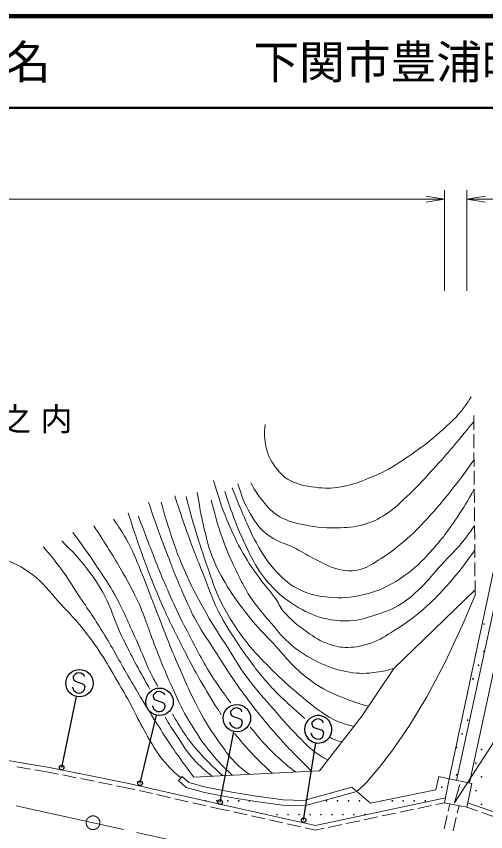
# Model space of a CAD drawing. Units: millimetres, scale not verified. Extents: x 40000 to 680000, y 20000 to 380000.
# Drawn here: x 379113 to 430425, y 290844 to 380000 of the extents above; entities that cross this region are included whole.
import ezdxf
from ezdxf.enums import TextEntityAlignment as Align

# ---------------------------------------------------------------- set-up
doc = ezdxf.new("R2010")
doc.units = ezdxf.units.MM
doc.header["$LTSCALE"] = 1000
doc.linetypes.add('CHAIN', pattern=[18.5, 12, -1.5, 3.5, -1.5])
for name, color, linetype, lineweight in [('M-BMK', 2, 'CHAIN', 13), ('M-STR-HTXT', 7, 'Continuous', 13), ('M-STR-STRC', 7, 'Continuous', 25), ('M-TTL', 2, 'Continuous', 140), ('M-TTL-LINE', 7, 'Continuous', 50), ('M-WORK', 1, 'Continuous', 13)]:
    doc.layers.add(name, color=color, linetype=linetype, lineweight=lineweight)
doc.layers.add('M-BMK-HTXT', color=7, linetype='Continuous')
doc.layers.add('M-TTL-TXT', color=7, linetype='Continuous')
doc.styles.add('ＭＳ ゴシック', font='')
doc.styles.get('ＭＳ ゴシック').set_extended_font_data('MS Gothic')

# ---------------------------------------------------------------- blocks, each defined once
blk = doc.blocks.new('open_arrow')
at = {"color": 0, "linetype": 'Continuous', "lineweight": -2}
blk.add_lwpolyline([(7.5, 1.25), (0, 0), (7.5, -1.25)], dxfattribs=at)

msp = doc.modelspace()

# ---------------------------------------------------------------- linework, layer by layer
at = {"layer": 'M-BMK'}
msp.add_line((379113, 293681), (452610, 277408), dxfattribs=at)
msp.add_circle((387500, 291824), 750, dxfattribs=at)
at = {"layer": 'M-STR-HTXT'}
for p, q in [((425907, 350000), (425907, 361000)), ((428376, 350000), (428376, 361000)), ((73593, 360000), (425907, 360000)), ((428376, 360000), (554204, 360000)), ((427000, 294000), (427583, 296005))]:
    msp.add_line(p, q, dxfattribs=at)
msp.add_lwpolyline([(427000, 294000), (460000, 345000), (486000, 345000)], dxfattribs=at)
at = {"layer": 'M-STR-STRC'}
for p, q in [((385337, 307816), (385314, 307646)), ((385314, 307646), (385442, 307373)), ((385530, 308025), (385337, 307816)), ((385726, 308164), (385530, 308025)), ((385975, 308215), (385726, 308164)), ((386149, 308190), (385975, 308215)), ((386366, 308082), (386149, 308190)), ((386531, 307970), (386366, 308082)), ((386582, 307803), (386531, 307970)), ((385442, 307373), (385669, 307263)), ((385669, 307263), (386468, 306981)), ((386468, 306981), (386588, 306722)), ((386588, 306722), (386544, 306381)), ((385318, 306484), (385260, 306649)), ((385445, 306218), (385318, 306484)), ((385600, 306107), (385445, 306218)), ((385819, 305995), (385600, 306107)), ((386000, 305970), (385819, 305995)), ((386251, 306013), (386000, 305970)), ((386438, 306157), (386251, 306013)), ((386544, 306381), (386438, 306157)), ((394281, 305987), (394089, 305778)), ((394478, 306126), (394281, 305987)), ((394727, 306177), (394478, 306126)), ((394901, 306152), (394727, 306177)), ((395117, 306044), (394901, 306152)), ((395282, 305932), (395117, 306044)), ((395334, 305765), (395282, 305932)), ((384076, 297851), (385703, 305622)), ((394089, 305778), (394065, 305608)), ((394065, 305608), (394194, 305335)), ((394194, 305335), (394420, 305225)), ((394420, 305225), (395219, 304943)), ((395219, 304943), (395340, 304684)), ((394070, 304446), (394011, 304611)), ((394196, 304179), (394070, 304446)), ((394351, 304069), (394196, 304179)), ((394571, 303957), (394351, 304069)), ((395189, 304119), (395002, 303975)), ((395296, 304343), (395189, 304119)), ((395340, 304684), (395296, 304343)), ((402733, 304188), (402541, 303980)), ((402930, 304328), (402733, 304188)), ((403179, 304378), (402930, 304328)), ((403352, 304354), (403179, 304378)), ((403569, 304246), (403352, 304354)), ((403734, 304134), (403569, 304246)), ((403785, 303967), (403734, 304134)), ((392641, 296137), (394432, 303589)), ((394751, 303932), (394571, 303957)), ((395002, 303975), (394751, 303932)), ((402541, 303980), (402517, 303810)), ((402517, 303810), (402646, 303536)), ((402646, 303536), (402872, 303426)), ((402872, 303426), (403671, 303145)), ((403671, 303145), (403791, 302886)), ((412069, 303168), (411821, 303118)), ((412243, 303144), (412069, 303168)), ((412460, 303035), (412243, 303144)), ((402522, 302648), (402463, 302812)), ((402648, 302381), (402522, 302648)), ((402803, 302271), (402648, 302381)), ((403022, 302159), (402803, 302271)), ((403641, 302321), (403454, 302177)), ((403747, 302545), (403641, 302321)), ((403791, 302886), (403747, 302545)), ((411431, 302770), (411408, 302600)), ((411408, 302600), (411536, 302326)), ((411624, 302978), (411431, 302770)), ((411536, 302326), (411763, 302216)), ((411821, 303118), (411624, 302978)), ((412625, 302924), (412460, 303035)), ((412676, 302757), (412625, 302924)), ((401402, 294083), (402877, 301793)), ((403203, 302134), (403022, 302159)), ((403454, 302177), (403203, 302134)), ((411413, 301437), (411354, 301602)), ((411539, 301171), (411413, 301437)), ((411763, 302216), (412562, 301935)), ((412562, 301935), (412682, 301676)), ((412682, 301676), (412638, 301335)), ((410524, 292100), (411841, 300567)), ((411694, 301061), (411539, 301171)), ((411913, 300949), (411694, 301061)), ((412094, 300923), (411913, 300949)), ((412345, 300967), (412094, 300923)), ((412532, 301111), (412345, 300967)), ((412638, 301335), (412532, 301111))]:
    msp.add_line(p, q, dxfattribs=at)
for centre, radius in [((386024, 307088), 1500), ((394776, 305050), 1500), ((403228, 303251), 1500), ((384076, 297851), 250), ((392641, 296137), 250), ((401402, 294083), 250), ((410524, 292100), 250)]:
    msp.add_circle(centre, radius, dxfattribs=at)
for start, end in [(322.17783, 139.50318), (139.50318, 322.17783)]:
    msp.add_arc((412119, 302041), 1500, start, end, dxfattribs=at)
at = {"layer": 'M-TTL'}
msp.add_line((680000, 380000), (40000, 380000), dxfattribs=at)
at = {"layer": 'M-TTL-LINE'}
msp.add_line((40000, 370000), (680000, 370000), dxfattribs=at)
at = {"layer": 'M-WORK'}
for p, q in [((429113, 336363), (429126, 334792)), ((426429, 296622), (434303, 333645)), ((435246, 333489), (427249, 296458)), ((429130, 334292), (429142, 332792)), ((428657, 296176), (436594, 333185)), ((429146, 332292), (429158, 330792)), ((429163, 330292), (429175, 328792)), ((429179, 328292), (429191, 326792)), ((429195, 326292), (429207, 324792)), ((429211, 324292), (429224, 322792)), ((429228, 322292), (429240, 320792)), ((429244, 320292), (429256, 318792)), ((429260, 318292), (429273, 316720)), ((420368, 308697), (429268, 317276)), ((429273, 316720), (427929, 313544)), ((427929, 313544), (425958, 309308)), ((416892, 303462), (420368, 308697)), ((425958, 309308), (423986, 305605)), ((423986, 305605), (422095, 302462)), ((412256, 297508), (416892, 303462)), ((422095, 302462), (420177, 299664)), ((420177, 299664), (418765, 297853)), ((377282, 298782), (382729, 297847)), ((379181, 297949), (380659, 297695)), ((382729, 297847), (391240, 296140)), ((418765, 297853), (417326, 296148)), ((381152, 297611), (382637, 297356)), ((382637, 297356), (383700, 297143)), ((384190, 297044), (385661, 296749)), ((398518, 296820), (412256, 297508)), ((424988, 295438), (425308, 296895)), ((425308, 296895), (426429, 296622)), ((386151, 296651), (387622, 296356)), ((388112, 296257), (389583, 295962)), ((391240, 296140), (401368, 293848)), ((396835, 296425), (397227, 296879)), ((396835, 296425), (397685, 295691)), ((397227, 296879), (397977, 296232)), ((397977, 296232), (399822, 295705)), ((417326, 296148), (416340, 295234)), ((425907, 294011), (426429, 296622)), ((426429, 296622), (428898, 296128)), ((428898, 296128), (428376, 293518)), ((390073, 295864), (391135, 295651)), ((391135, 295651), (392052, 295443)), ((392540, 295333), (394003, 295002)), ((397685, 295691), (399684, 295120)), ((399684, 295120), (402579, 294581)), ((399822, 295705), (402681, 295172)), ((402681, 295172), (405381, 294746)), ((410531, 294266), (415788, 295705)), ((410603, 293664), (416340, 295234)), ((415788, 295705), (417849, 293946)), ((417849, 293946), (424988, 295438)), ((394490, 294892), (395953, 294560)), ((396441, 294450), (397904, 294119)), ((402579, 294581), (405292, 294152)), ((405381, 294746), (408276, 294337)), ((408276, 294337), (410531, 294266)), ((411811, 291527), (426014, 294545)), ((398392, 294009), (399855, 293678)), ((400342, 293567), (401259, 293360)), ((401259, 293360), (402385, 293109)), ((401368, 293848), (411811, 291527)), ((405292, 294152), (408224, 293738)), ((408224, 293738), (410603, 293664)), ((423015, 293397), (424482, 293709)), ((424971, 293813), (425907, 294011)), ((428376, 293518), (425907, 294011)), ((426331, 293091), (426514, 293890)), ((427324, 292870), (427508, 293669)), ((428376, 293518), (429516, 293118)), ((428475, 294013), (448248, 287080)), ((402873, 293001), (404337, 292676)), ((404826, 292567), (406290, 292242)), ((417146, 292150), (418613, 292461)), ((419102, 292565), (420570, 292877)), ((421059, 292981), (422526, 293293)), ((425884, 291141), (426219, 292603)), ((429988, 292953), (431403, 292456)), ((406778, 292133), (408242, 291808)), ((408730, 291699), (410195, 291374)), ((413233, 291318), (414701, 291630)), ((415190, 291734), (416657, 292046)), ((426877, 290921), (427213, 292383)), ((410683, 291266), (411809, 291015)), ((411809, 291015), (412744, 291214))]:
    msp.add_line(p, q, dxfattribs=at)
for centre in [(430237, 313551), (430237, 310551), (429637, 309051), (429037, 307551), (428437, 303051), (427837, 301551), (427237, 300051), (429962, 299829), (429362, 298329), (427237, 297051), (429962, 296829), (425620, 295711), (429362, 295329), (401020, 294211), (402220, 294211), (403420, 294211), (404620, 294211), (413020, 294211), (414220, 294211), (415420, 294211), (416620, 294211), (420220, 294211), (421420, 294211), (422620, 294211), (423820, 294211), (429962, 293829), (407620, 292711), (408820, 292711), (410020, 292711), (411220, 292711), (412420, 292711), (413620, 292711), (414820, 292711), (416020, 292711)]:
    msp.add_circle(centre, 37.5, dxfattribs=at)
for centre, start, end in [((428437, 306051), 253.67924, 82.30678), ((428762, 296829), 326.91614, 8.87395), ((399820, 294211), 339.83962, 174.97548), ((419020, 294211), 222.80427, 340.8006), ((406420, 292711), 19.78908, 135.02603), ((417220, 292711), 308.07361, 255.92204)]:
    msp.add_arc(centre, 37.5, start, end, dxfattribs=at)
for points, knots in [([(406300, 335364), (406220, 334266), (406193, 333786), (406443, 332824), (406705, 331815), (406986, 331247), (407650, 330444), (408111, 329887), (408407, 329560), (409053, 329236), (410030, 328748), (410672, 328663), (411753, 328508), (412845, 328352), (413485, 328383), (414577, 328544), (415687, 328707), (416283, 328959), (417330, 329361), (418477, 329801), (419106, 330099), (420171, 330711), (421191, 331296), (421722, 331693), (422676, 332380), (423775, 333172), (424415, 333593), (425411, 334511), (426518, 335532), (427204, 336066), (428093, 337282), (428399, 337701), (428522, 337856), (428839, 338383)], [0, 0, 0, 0, 1, 1, 1, 2, 2, 2, 3, 3, 3, 4, 4, 4, 5, 5, 5, 6, 6, 6, 7, 7, 7, 8, 8, 8, 9, 9, 9, 10, 10, 10, 11, 11, 11, 11]), ([(404749, 328989), (405266, 328053), (405456, 327726), (406046, 327018), (406687, 326248), (407056, 325769), (407928, 325277), (408695, 324845), (409181, 324680), (410042, 324496), (411617, 324158), (412534, 324034), (414145, 324069), (415304, 324095), (415977, 324107), (417093, 324424), (418096, 324710), (418634, 324993), (419508, 325561), (420655, 326306), (421168, 326905), (422172, 327834), (423217, 328801), (423713, 329433), (424676, 330481), (426482, 332444), (427026, 333144), (429119, 335667)], [0, 0, 0, 0, 1, 1, 1, 2, 2, 2, 3, 3, 3, 4, 4, 4, 5, 5, 5, 6, 6, 6, 7, 7, 7, 8, 8, 8, 9, 9, 9, 9]), ([(403347, 328888), (403737, 327569), (403891, 327086), (404466, 326038), (405088, 324905), (405455, 324208), (406464, 323400), (407554, 322528), (408424, 322449), (409661, 321802), (410528, 321349), (410968, 321007), (411855, 320594), (412881, 320117), (413420, 319684), (414536, 319493), (415364, 319352), (415871, 319307), (416685, 319511), (417673, 319758), (418132, 320178), (418994, 320719), (420161, 321449), (420758, 321951), (421800, 322850), (422878, 323779), (423403, 324389), (424358, 325443), (425433, 326629), (425999, 327327), (426986, 328587), (427861, 329702), (428141, 330086), (429153, 331499)], [0, 0, 0, 0, 1, 1, 1, 2, 2, 2, 3, 3, 3, 4, 4, 4, 5, 5, 5, 6, 6, 6, 7, 7, 7, 8, 8, 8, 9, 9, 9, 10, 10, 10, 11, 11, 11, 11]), ([(400680, 329259), (401298, 327175), (401472, 326541), (402172, 324872), (402780, 323422), (403160, 322621), (403930, 321249), (404557, 320132), (404998, 319558), (405742, 318514), (406358, 317649), (406812, 317247), (407429, 316383), (407818, 315837), (407888, 315426), (408335, 314926), (409210, 313948), (409778, 313454), (410857, 312706), (411763, 312079), (412284, 311700), (413325, 311339), (414083, 311076), (414548, 310988), (415350, 311001), (416345, 311019), (416908, 311156), (417854, 311463), (418941, 311816), (419459, 312247), (420430, 312849), (421721, 313649), (422422, 314148), (423573, 315140), (424952, 316328), (425646, 317091), (426823, 318479), (427828, 319662), (428159, 320113), (429233, 321640)], [0, 0, 0, 0, 1, 1, 1, 2, 2, 2, 3, 3, 3, 4, 4, 4, 5, 5, 5, 6, 6, 6, 7, 7, 7, 8, 8, 8, 9, 9, 9, 10, 10, 10, 11, 11, 11, 12, 12, 12, 13, 13, 13, 13]), ([(402717, 328452), (403331, 326882), (403494, 326457), (404049, 325202), (404537, 324102), (404760, 323457), (405359, 322414), (406025, 321253), (406376, 320565), (407277, 319576), (408158, 318611), (408681, 318032), (409835, 317419), (411048, 316773), (411865, 316643), (413232, 316499), (414757, 316339), (415659, 316409), (417148, 316779), (418789, 317187), (419692, 317606), (421104, 318537), (422397, 319390), (423047, 319999), (424101, 321135), (425477, 322618), (426176, 323527), (427298, 325211), (428086, 326394), (428353, 326831), (429179, 328328)], [0, 0, 0, 0, 1, 1, 1, 2, 2, 2, 3, 3, 3, 4, 4, 4, 5, 5, 5, 6, 6, 6, 7, 7, 7, 8, 8, 8, 9, 9, 9, 10, 10, 10, 10]), ([(396448, 327568), (397010, 325784), (397169, 325307), (397674, 323873), (398360, 321924), (398811, 320856), (399574, 318936), (400191, 317383), (400435, 316466), (401190, 314975), (401946, 313484), (402476, 312703), (403411, 311317), (404450, 309775), (405057, 308922), (406252, 307498), (407406, 306123), (408173, 305455), (409502, 304248), (409952, 303840), (410100, 303699), (410667, 303217)], [0, 0, 0, 0, 1, 1, 1, 2, 2, 2, 3, 3, 3, 4, 4, 4, 5, 5, 5, 6, 6, 6, 7, 7, 7, 7]), ([(397671, 327491), (398139, 325709), (398269, 325231), (398701, 323797), (399199, 322139), (399518, 321223), (400086, 319588), (400489, 318429), (400672, 317761), (401169, 316639), (401538, 315808), (401792, 315363), (402253, 314579), (402867, 313534), (403223, 312950), (403958, 311986), (405050, 310552), (405773, 309832), (407048, 308558), (408317, 307291), (409080, 306632), (410458, 305486), (411426, 304681), (411974, 304229), (413033, 303550), (413773, 303076), (414236, 302866), (415076, 302608), (415445, 302495), (415586, 302450), (416034, 302360)], [0, 0, 0, 0, 1, 1, 1, 2, 2, 2, 3, 3, 3, 4, 4, 4, 5, 5, 5, 6, 6, 6, 7, 7, 7, 8, 8, 8, 9, 9, 9, 10, 10, 10, 10]), ([(398895, 327947), (399273, 325725), (399346, 325079), (399827, 323285), (400075, 322363), (400164, 321827), (400520, 320941), (400984, 319785), (401310, 319160), (401932, 318081), (402702, 316746), (403229, 316052), (404170, 314831), (405195, 313500), (405884, 312846), (407029, 311616), (408467, 310073), (409131, 309042), (410794, 307745), (412205, 306645), (413133, 306179), (414791, 305507), (415872, 305068), (416297, 304920), (417626, 304567)], [0, 0, 0, 0, 1, 1, 1, 2, 2, 2, 3, 3, 3, 4, 4, 4, 5, 5, 5, 6, 6, 6, 7, 7, 7, 8, 8, 8, 8]), ([(401894, 328035), (402792, 325417), (403012, 324620), (403999, 322547), (404553, 321383), (404830, 320707), (405517, 319616), (406144, 318624), (406583, 318115), (407409, 317281), (408209, 316472), (408762, 316122), (409718, 315505), (410341, 315102), (410721, 314922), (411405, 314635), (411945, 314407), (412252, 314274), (412826, 314155), (413863, 313940), (414467, 313860), (415525, 313906), (416719, 313958), (417375, 314206), (418509, 314581), (419588, 314938), (420208, 315153), (421173, 315753), (422061, 316306), (422493, 316720), (423251, 317441), (424223, 318365), (424643, 319003), (425542, 319998), (426563, 321128), (427248, 321665), (428171, 322875), (428594, 323431), (428749, 323629), (429211, 324331)], [0, 0, 0, 0, 1, 1, 1, 2, 2, 2, 3, 3, 3, 4, 4, 4, 5, 5, 5, 6, 6, 6, 7, 7, 7, 8, 8, 8, 9, 9, 9, 10, 10, 10, 11, 11, 11, 12, 12, 12, 13, 13, 13, 13]), ([(411398, 297465), (410645, 298186), (410448, 298389), (409853, 298994), (408519, 300348), (407788, 301127), (406576, 302590), (405350, 304070), (404684, 304918), (403565, 306480), (402504, 307963), (401969, 308836), (400981, 310369), (400103, 311733), (399563, 312470), (398770, 313886), (398240, 314832), (398013, 315400), (397571, 316390), (396779, 318167), (396385, 319185), (395680, 320999), (394798, 323266), (394546, 324028), (393575, 326860)], [0, 0, 0, 0, 1, 1, 1, 2, 2, 2, 3, 3, 3, 4, 4, 4, 5, 5, 5, 6, 6, 6, 7, 7, 7, 8, 8, 8, 8]), ([(394943, 326860), (395341, 325411), (395468, 325012), (395848, 323841), (396493, 321857), (396881, 320747), (397749, 318850), (398506, 317194), (399003, 316298), (399898, 314712), (400761, 313181), (401338, 312378), (402278, 310893), (403027, 309709), (403385, 309004), (404214, 307874), (405208, 306519), (405847, 305822), (406949, 304553), (408098, 303229), (408737, 302479), (409968, 301231), (410755, 300434), (411159, 299922), (412099, 299313), (412507, 299049), (412666, 298943), (413178, 298692)], [0, 0, 0, 0, 1, 1, 1, 2, 2, 2, 3, 3, 3, 4, 4, 4, 5, 5, 5, 6, 6, 6, 7, 7, 7, 8, 8, 8, 9, 9, 9, 9]), ([(400423, 327078), (401022, 324802), (401183, 324110), (401889, 322283), (402459, 320805), (402824, 319992), (403540, 318580), (404009, 317657), (404264, 317129), (404855, 316280), (405601, 315206), (406097, 314660), (406950, 313669), (407806, 312676), (408231, 312052), (409242, 311218), (410269, 310370), (410919, 309967), (412119, 309389), (413241, 308848), (413917, 308607), (415138, 308358), (416295, 308123), (416984, 308104), (418157, 308234), (419034, 308332), (419387, 308410), (420368, 308697)], [0, 0, 0, 0, 1, 1, 1, 2, 2, 2, 3, 3, 3, 4, 4, 4, 5, 5, 5, 6, 6, 6, 7, 7, 7, 8, 8, 8, 9, 9, 9, 9]), ([(345336, 300703), (345773, 302204), (345894, 302695), (346095, 304003), (346344, 305625), (346210, 306560), (346295, 308199), (346395, 310135), (346409, 311222), (346574, 313154), (346661, 314157), (346673, 314729), (346894, 315711), (347185, 317007), (347573, 317670), (348053, 318908), (348584, 320278), (348759, 321111), (349492, 322385), (350037, 323332), (350303, 323957), (351170, 324623), (351869, 325159), (352388, 325310), (353248, 325502), (354270, 325730), (354880, 325670), (355925, 325622), (357291, 325559), (358046, 325396), (359402, 325222), (361184, 324993), (362185, 324878), (363958, 324583), (365591, 324311), (366500, 324116), (368113, 323744), (370080, 323290), (371184, 323031), (373109, 322425), (374837, 321881), (375814, 321576), (377464, 320826), (378825, 320208), (379629, 319891), (380821, 318988), (382141, 317989), (382661, 317174), (383778, 315951), (385077, 314530), (385866, 313779), (387015, 312235), (388697, 309972), (389433, 308557), (390851, 306121), (392022, 304111), (392489, 302878), (393689, 300886), (394380, 299738), (394738, 299051), (395659, 298077), (396175, 297530), (396384, 297320), (397068, 296762)], [0, 0, 0, 0, 1, 1, 1, 2, 2, 2, 3, 3, 3, 4, 4, 4, 5, 5, 5, 6, 6, 6, 7, 7, 7, 8, 8, 8, 9, 9, 9, 10, 10, 10, 11, 11, 11, 12, 12, 12, 13, 13, 13, 14, 14, 14, 15, 15, 15, 16, 16, 16, 17, 17, 17, 18, 18, 18, 19, 19, 19, 20, 20, 20, 21, 21, 21, 21]), ([(401518, 303638), (400491, 305248), (400218, 305692), (399436, 307039), (398428, 308774), (397914, 309776), (397012, 311568), (396059, 313460), (395542, 314529), (394694, 316470), (394024, 318002), (393704, 318885), (393122, 320453), (392367, 322486), (392159, 323177), (391351, 325714)], [0, 0, 0, 0, 1, 1, 1, 2, 2, 2, 3, 3, 3, 4, 4, 4, 5, 5, 5, 5]), ([(389726, 325022), (390417, 324044), (390611, 323732), (391111, 322864), (391870, 321544), (392152, 320727), (392736, 319321), (393408, 317702), (393717, 316768), (394361, 315138), (395263, 312854), (395726, 311556), (396705, 309304), (397664, 307101), (398177, 305850), (399316, 303736), (400134, 302219), (400707, 301431), (401714, 300033), (402228, 299319), (402523, 298915), (403152, 298301), (403665, 297801), (403878, 297629), (404555, 297122)], [0, 0, 0, 0, 1, 1, 1, 2, 2, 2, 3, 3, 3, 4, 4, 4, 5, 5, 5, 6, 6, 6, 7, 7, 7, 8, 8, 8, 8]), ([(392456, 325341), (392948, 324010), (393082, 323666), (393495, 322597), (394369, 320333), (394859, 319063), (395840, 316843), (396823, 314616), (397443, 313398), (398584, 311248), (399653, 309232), (400271, 308100), (401594, 306240), (401963, 305722), (402084, 305536), (402560, 304929)], [0, 0, 0, 0, 1, 1, 1, 2, 2, 2, 3, 3, 3, 4, 4, 4, 5, 5, 5, 5]), ([(402701, 297029), (401633, 298037), (401314, 298372), (400515, 299313), (399401, 300624), (398911, 301470), (398011, 302936), (397253, 304170), (396943, 304928), (396332, 306240), (395484, 308062), (395083, 309117), (394334, 310982), (393533, 312978), (393269, 314173), (392363, 316124), (391594, 317779), (391045, 318650), (390125, 320226), (389185, 321837), (388842, 322361), (387594, 324276)], [0, 0, 0, 0, 1, 1, 1, 2, 2, 2, 3, 3, 3, 4, 4, 4, 5, 5, 5, 6, 6, 6, 7, 7, 7, 7]), ([(385303, 323556), (386611, 321762), (386972, 321282), (387967, 319773), (388740, 318602), (389201, 317961), (389885, 316736), (390914, 314896), (391318, 313775), (392203, 311861), (393032, 310069), (393319, 308976), (394293, 307259), (394402, 307067), (394436, 306997), (394577, 306770)], [0, 0, 0, 0, 1, 1, 1, 2, 2, 2, 3, 3, 3, 4, 4, 4, 5, 5, 5, 5]), ([(382053, 321985), (382903, 321014), (383141, 320728), (383785, 319880), (384596, 318811), (384960, 318147), (385703, 317029), (386846, 315308), (387515, 314362), (388607, 312607), (389661, 310913), (390154, 309906), (391164, 308185), (392224, 306378), (392789, 305347), (393908, 303576), (395092, 301702), (395730, 300633), (397025, 298834), (397597, 298039), (397786, 297771), (398518, 296820)], [0, 0, 0, 0, 1, 1, 1, 2, 2, 2, 3, 3, 3, 4, 4, 4, 5, 5, 5, 6, 6, 6, 7, 7, 7, 7]), ([(393717, 306438), (393457, 306877), (393393, 306998), (393189, 307359), (392040, 309388), (391452, 310557), (390445, 312660), (389724, 314166), (389569, 315124), (388793, 316603), (388140, 317848), (387671, 318494), (386822, 319614), (385856, 320887), (385422, 321303), (384078, 322651)], [0, 0, 0, 0, 1, 1, 1, 2, 2, 2, 3, 3, 3, 4, 4, 4, 5, 5, 5, 5]), ([(400515, 296920), (399677, 297571), (399417, 297814), (398783, 298461), (397752, 299513), (397356, 300268), (396546, 301498), (396072, 302216), (395912, 302462), (395378, 303364)], [0, 0, 0, 0, 1, 1, 1, 2, 2, 2, 3, 3, 3, 3]), ([(396195, 303719), (396437, 303243), (396530, 303107), (396759, 302723), (397752, 301053), (398448, 300181), (399796, 298781), (400504, 298045), (400769, 297772), (401689, 296979)], [0, 0, 0, 0, 1, 1, 1, 2, 2, 2, 3, 3, 3, 3]), ([(404679, 302261), (406243, 300464), (406670, 299864), (408174, 298567), (408732, 298086), (408929, 297906), (409636, 297377)], [0, 0, 0, 0, 1, 1, 1, 2, 2, 2, 2]), ([(407091, 297249), (406126, 298128), (405856, 298382), (405111, 299154), (404235, 300059), (403962, 300399), (402982, 301576)], [0, 0, 0, 0, 1, 1, 1, 2, 2, 2, 2]), ([(413448, 301125), (413722, 300988), (413805, 300948), (414043, 300856), (414295, 300760), (414389, 300735), (414702, 300650)], [0, 0, 0, 0, 1, 1, 1, 2, 2, 2, 2])]:
    msp.add_open_spline(points, degree=3, knots=knots, dxfattribs=at)

# ---------------------------------------------------------------- block references
at = {"layer": 'M-STR-HTXT', "xscale": 267, "yscale": 267, "rotation": 180}
msp.add_blockref('open_arrow', (425907, 360000), dxfattribs=at)
at = {"layer": 'M-STR-HTXT', "xscale": 267, "yscale": 267}
msp.add_blockref('open_arrow', (428376, 360000), dxfattribs=at)

# ---------------------------------------------------------------- texts
at = {"layer": 'M-BMK-HTXT', "insert": (377224, 335820), "char_height": 2566, "attachment_point": 5, "style": 'ＭＳ ゴシック'}
msp.add_mtext('\\T1.29;字市之内', dxfattribs=at)
at = {"layer": 'M-TTL-TXT', "style": 'ＭＳ ゴシック'}
for s, p in [('地 名', (370380, 375000)), ('下関市豊浦町大字市之内', (405024, 375000))]:
    msp.add_text(s, height=3666, dxfattribs=at).set_placement(p, align=Align.MIDDLE_LEFT)

doc.saveas('drawing.dxf')
